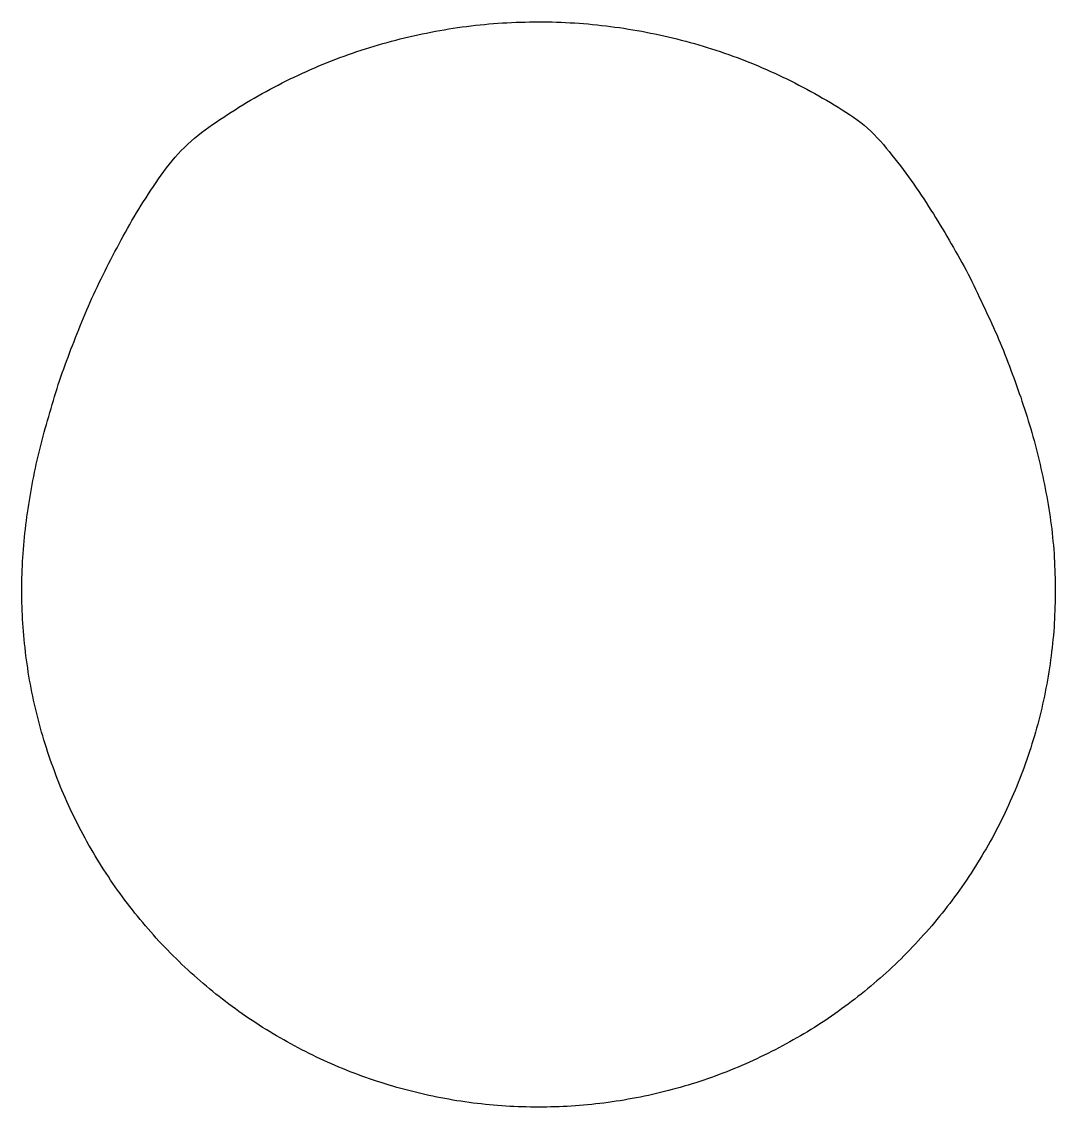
# Model space of a CAD drawing. Header units: metres. Extents: x -50 to 50, y -50 to 55.
import ezdxf

# ---------------------------------------------------------------- set-up
doc = ezdxf.new("R2010")
doc.units = ezdxf.units.M

msp = doc.modelspace()

# ---------------------------------------------------------------- linework, layer by layer
msp.add_spline([(50, 0), (49.9, 3.17), (49.6, 6.33), (49.1, 9.46), (48.43, 12.57), (47.62, 15.64), (46.65, 18.68), (45.56, 21.69), (44.36, 24.68), (43, 27.63), (41.56, 30.6), (39.94, 33.52), (38.2, 36.42), (36.3, 39.3), (34.2, 42.1), (31.84, 44.71), (28.99, 46.73), (25.97, 48.48), (22.85, 50.03), (19.63, 51.38), (16.33, 52.52), (12.97, 53.45), (9.55, 54.16), (6.1, 54.66), (2.62, 54.94), (-0.87, 54.99), (-4.36, 54.83), (-7.83, 54.44), (-11.26, 53.83), (-14.66, 53.01), (-17.99, 51.98), (-21.25, 50.73), (-24.42, 49.28), (-27.5, 47.63), (-30.46, 45.79), (-33.29, 43.74), (-35.72, 41.22), (-37.74, 38.35), (-39.56, 35.39), (-41.18, 32.39), (-42.69, 29.39), (-44.03, 26.36), (-45.24, 23.32), (-46.34, 20.28), (-47.28, 17.21), (-48.14, 14.13), (-48.84, 11.03), (-49.39, 7.9), (-49.77, 4.75), (-49.97, 1.59), (-49.97, -1.59), (-49.77, -4.75), (-49.37, -7.9), (-48.77, -11.02), (-47.97, -14.09), (-46.98, -17.1), (-45.81, -20.05), (-44.44, -22.91), (-42.9, -25.68), (-41.18, -28.35), (-39.3, -30.91), (-37.26, -33.34), (-35.07, -35.63), (-32.74, -37.79), (-30.28, -39.79), (-27.7, -41.63), (-25, -43.3), (-22.2, -44.8), (-19.32, -46.12), (-16.35, -47.25), (-13.32, -48.19), (-10.24, -48.94), (-7.12, -49.49), (-3.96, -49.84), (-0.79, -49.99), (2.38, -49.94), (5.54, -49.69), (8.68, -49.24), (11.79, -48.59), (14.85, -47.75), (17.84, -46.71), (20.77, -45.48), (23.61, -44.07), (26.36, -42.49), (29, -40.73), (31.53, -38.81), (33.93, -36.73), (36.19, -34.5), (38.3, -32.14), (40.26, -29.65), (42.06, -27.03), (43.69, -24.31), (45.15, -21.49), (46.42, -18.58), (47.5, -15.6), (48.4, -12.56), (49.1, -9.46), (49.6, -6.33), (49.9, -3.17), (50, 0)], degree=3)

doc.saveas('drawing.dxf')
